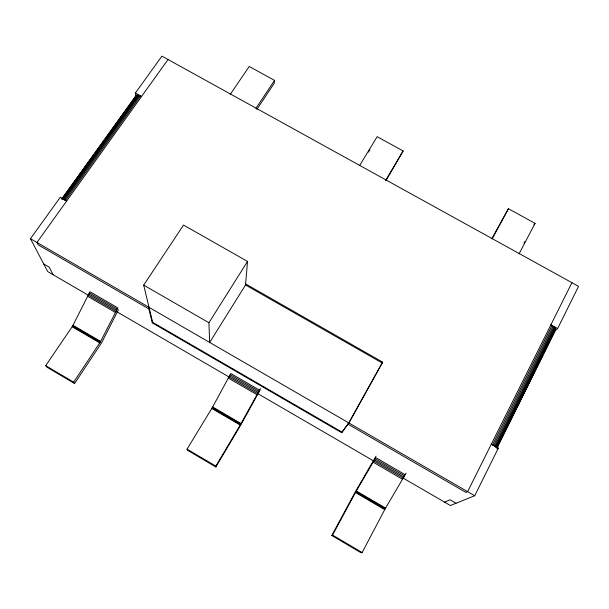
<?xml version="1.0" encoding="UTF-8"?>
<svg xmlns="http://www.w3.org/2000/svg" width="609" height="609" viewBox="0 0 609 609"><rect width="100%" height="100%" fill="white"/><g stroke="black" fill="none" stroke-linecap="round" stroke-linejoin="round"><path stroke-width="0.91" d="M247.52 261.421L208.925 322.74L209.663 342.441L245.541 284.989L247.52 261.421L183.537 225.064L143.686 285.119L152.653 322.313L341.999 432.116L348.782 422.935L382.65 362.134L245.625 283.939M230.369 94.189L249.218 66.488L274.545 80.388L274.233 83.288L256.853 109.422M496.929 448.117L555.507 330.101L554.654 327.665L550.901 324.795L557.623 328.548L578.55 286.352L161.918 56.15L135.358 93.032L135.936 96.526L136.469 95.248L137.695 95.088L141.547 96.488L135.358 93.032M359.584 165.587L377.161 136.698L403.143 150.956L385.824 180.881M74.572 383.525L46.794 367.113L45.705 365.651L72.479 326.272L89.972 291.741L117.826 307.903L100.378 341.931L73.651 382.163L74.572 383.525L101.444 343.05L118.458 309.722M554.654 327.665L495.368 446.93L495.97 447.562L555.18 328.373M496.792 447.272L555.507 329.02M496.967 447.744L555.614 329.606M257.873 393.68L450.386 505.516L474.716 495.756L498.352 448.087L491.372 444.09L494.577 446.245L553.939 326.934M571.92 282.683L467.628 491.653L465.9 492.399L347.998 424.161L348.34 423.544M492.552 444.798L552.036 325.48M493.633 445.529L553.056 326.203M376.042 456.118L355.443 491.646L331.806 535.478L361.221 552.85L362.142 552.553L385.269 508.584L406.096 473.117M523.991 243.143L524.874 241.468M519.066 253.839L535.083 223.351L508.416 208.72L491.943 238.439M260.142 389.897L240.958 424.671L215.837 466.974L187.26 450.089L187.054 449.137L212.389 407.459L230.819 373.5L259.472 390.133L260.401 388.572M331.806 535.478L332.537 535.067L356.037 491.486L375.753 457.625L405.244 474.746M492.179 238.857L508.416 208.72M215.837 466.974L215.814 466.129L240.791 424.07L259.472 390.133M137.695 95.088L62.856 199.242L66.708 200.924L60.299 197.255L30.45 238.705L148.429 306.966L152.296 322.869L341.672 432.702L341.999 432.116M382.65 362.134L348.888 422.951L341.672 432.702M385.824 180.089L403.143 150.956M368.491 152.09L369.952 149.692M152.296 322.869L152.653 322.313M148.429 306.966L148.809 306.388M149.289 308.352L148.908 308.93L38.161 244.841L36.943 242.466L168.031 59.522M255.947 108.326L274.545 80.388M63.656 199.478L138.525 95.225M64.584 199.843L139.461 95.514M65.612 200.331L140.481 95.94M61.996 198.61L136.112 95.544M61.73 199.196L136.469 95.248M62.209 199.151L137.01 95.088M555.507 330.101L555.187 330.489L557.623 328.548M533.872 224.79L535.083 223.351M496.952 448.841L498.352 448.087M444.562 502.136L450.059 499.791L456.027 503.255M245.541 284.989L382.094 362.934M143.686 285.119L208.925 322.74M149.053 307.37L474.716 495.756M43.703 263.948L49.2 267.138L53.09 274.72M89.264 292.815L117.126 308.991M230.149 374.611L258.81 391.26M375.121 458.79L404.62 475.918M88.594 293.919L116.456 310.103M229.486 375.753L258.147 392.402M374.474 459.955L403.973 477.091M115.824 311.222L47.715 271.591L30.45 238.705M116.418 311.503L257.508 393.536M87.391 296.149L115.238 312.333M228.238 377.999L256.891 394.647M373.18 462.216L402.671 479.352M73.019 325.29L100.637 341.443M212.663 406.964L241.065 423.582M356.326 490.991L385.558 508.089M72.768 325.785L100.378 341.931M212.389 407.459L240.791 424.07M356.037 491.486L385.269 508.584M72.479 326.272L100.089 342.425M212.107 407.961L240.509 424.572M355.755 491.996L384.979 509.094M72.166 326.759L99.777 342.913M211.803 408.456L240.212 425.074M355.473 492.514L384.698 509.619M45.705 365.651L73.651 382.163M187.054 449.137L215.814 466.129M332.537 535.067L362.142 552.553"/></g></svg>
